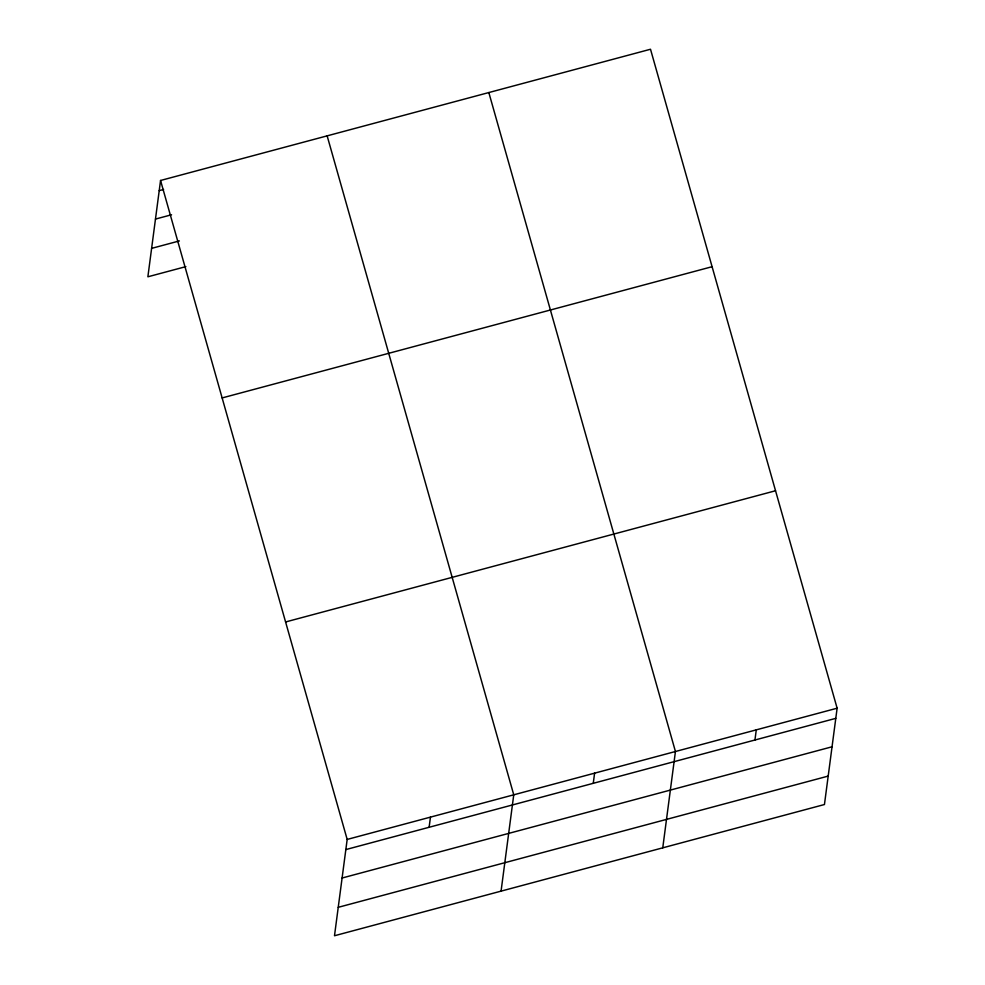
<?xml version="1.0" encoding="UTF-8"?>
<svg xmlns="http://www.w3.org/2000/svg" width="985" height="985" viewBox="0 0 985 985"><rect width="100%" height="100%" fill="white"/><g stroke="black" fill="none" stroke-linecap="round" stroke-linejoin="round"><path stroke-width="1.48" d="M160.555 180.477L347.176 839.429L334.494 935.75L824.445 804.523L837.127 708.203L650.506 49.25L160.555 180.477L147.873 276.797L185.87 266.627M429.128 827.277L430.457 817.119M501.069 891.13L513.751 794.809L327.143 135.856M593.265 783.321L594.595 773.151M662.757 847.826L675.439 751.506L488.831 92.553M754.941 740.018L756.283 729.848M159.213 190.634L163.596 189.465M155.47 219.076L171.55 214.767M151.616 248.368L179.381 240.931M222.142 397.928L712.093 266.701M285.588 621.966L775.54 490.752M347.176 839.429L837.127 708.203M345.833 849.587L835.785 718.361M342.09 878.017L832.042 746.79M338.237 907.32L828.188 776.094"/></g></svg>
